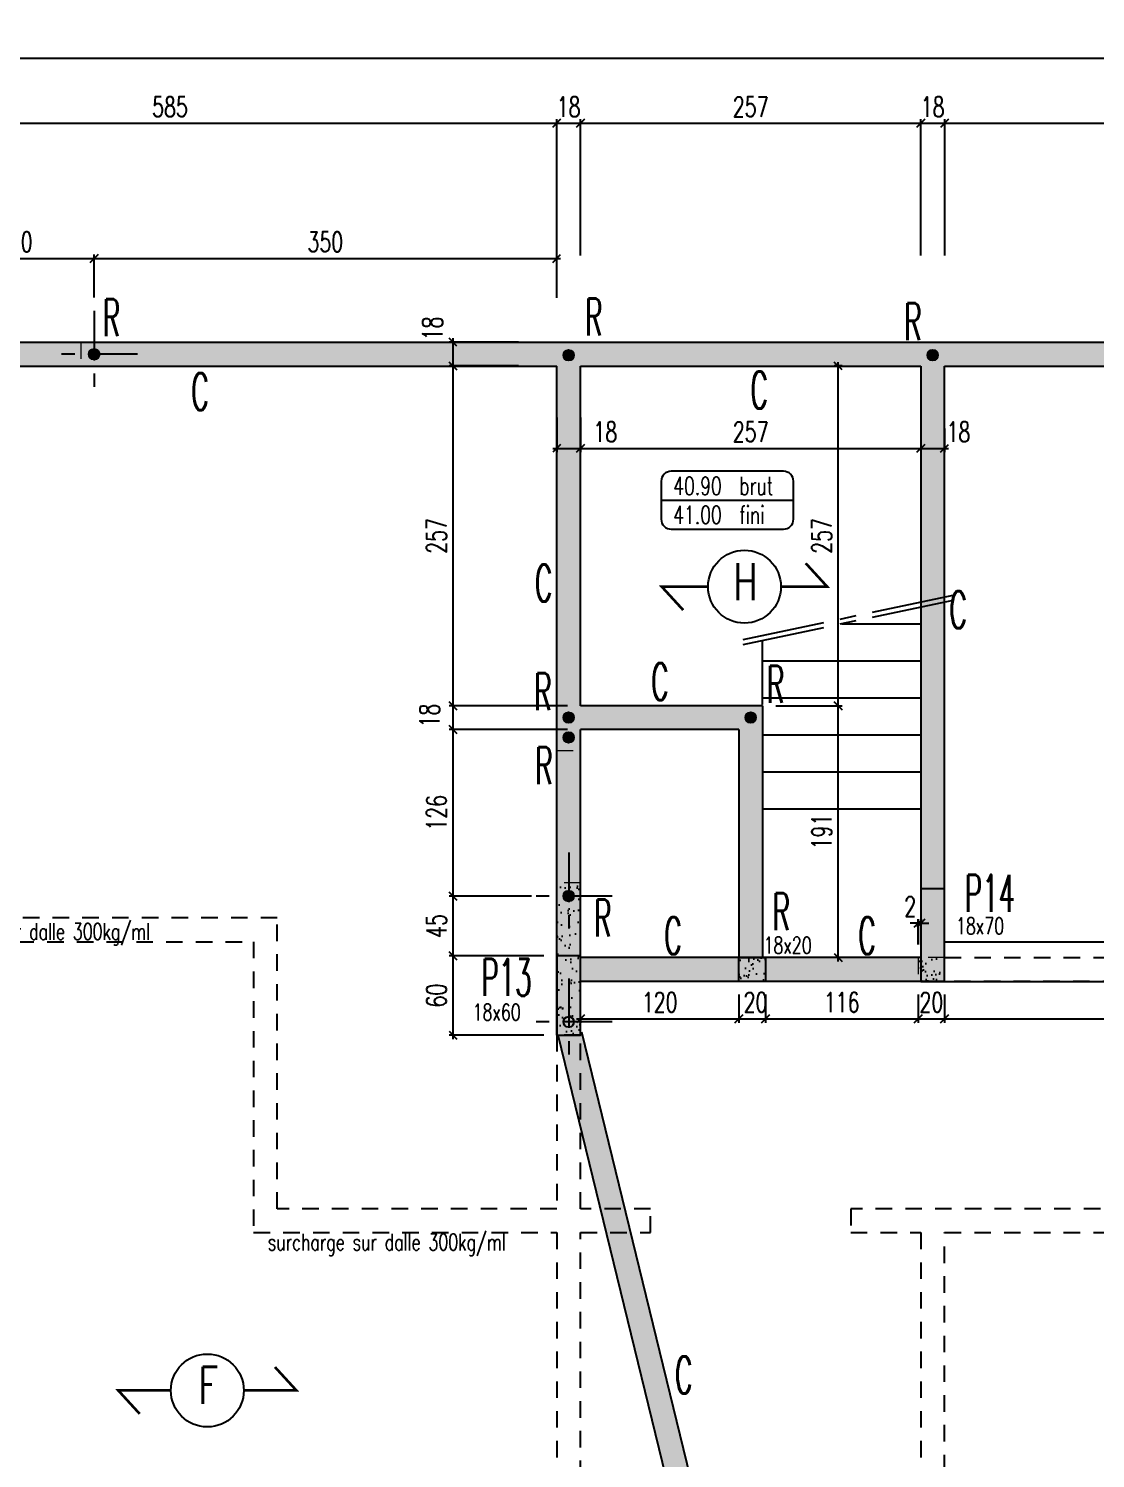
# Model space of a CAD drawing. Extents: x 308 to 437, y -199 to -146.
# Drawn here: x 412.99 to 421.06, y -175.51 to -164.7 of the extents above; entities that cross this region are included whole.
import ezdxf
from ezdxf.enums import TextEntityAlignment as Align

# ---------------------------------------------------------------- set-up
doc = ezdxf.new("R2010")
doc.units = 0
doc.header["$LTSCALE"] = 0.5
doc.header["$MEASUREMENT"] = 0
for name, pattern in [('AXES', [2, 1.25, -0.25, 0.25, -0.25]), ('AXES2', [1.125, 0.75, -0.125, 0.125, -0.125]), ('CACHE', [0.375, 0.25, -0.125]), ('DISCONTINU2', [0.375, 0.25, -0.125])]:
    doc.linetypes.add(name, pattern=pattern)
doc.layers.get('DEFPOINTS').update_dxf_attribs({"linetype": 'CONTINUOUS'})
for name, color, linetype in [('1_AJSA_circulv', 142, 'CONTINUOUS'), ('AXES', 6, 'AXES2'), ('COTATION', 7, 'CONTINUOUS'), ('HABILLAGE', 7, 'CONTINUOUS'), ('MURS', 3, 'CONTINUOUS'), ('PLANCHER', 7, 'CONTINUOUS'), ('POCHAGE', 254, 'CONTINUOUS'), ('POTEAUX', 1, 'CONTINUOUS'), ('POUTRES', 2, 'CONTINUOUS'), ('RAID', 1, 'CONTINUOUS'), ('RDC', 7, 'DISCONTINU2'), ('REPERAGE', 4, 'CONTINUOUS'), ('REPERE-CHAI', 4, 'CONTINUOUS'), ('REPERE-POT', 4, 'CONTINUOUS'), ('REPERE-RAID', 4, 'CONTINUOUS'), ('TPFI cloisonsSAAD', 4, 'CONTINUOUS')]:
    doc.layers.add(name, color=color, linetype=linetype)
doc.styles.add('ROMANS8', font='romans.shx', dxfattribs={"width": 0.7})
doc.styles.get("Standard").update_dxf_attribs({"font": 'txt.shx'})
doc.dimstyles.new('COT50 cm', dxfattribs={"dimtxt": 0.15, "dimasz": 0.06, "dimexe": 0.03, "dimexo": 0.1, "dimgap": 0.05, "dimtad": 1, "dimdec": 0, "dimlfac": 100, "dimzin": 0, "dimdsep": 46, "dimtxsty": 'ROMANS8', "dimblk1": 'OBLIQUE', "dimblk2": 'OBLIQUE', "dimsah": 1, "dimcen": 0.03, "dimdle": 0.03, "dimclrt": 1, "dimadec": 0, "dimazin": 0, "dimtfac": 1, "dimtdec": 0, "dimtmove": 0, "dimatfit": 3, "dimfxl": 0, "dimtolj": 1, "dimtzin": 0, "dimlwd": -1, "dimlwe": -1, "dimarcsym": 0})
pattern_1 = [(37.5, (-513.79323, 160.44126), (-0.004409535, 0.134877664), [0, -0.1064, 0, -0.119, 0, -0.11375]), (7.5, (-513.79323, 160.44126), (0.12388437, 0.197550225), [0, -0.0574, 0, -0.0959, 0, -0.03675]), (327.5, (-513.87933, 160.44126), (0.21798993, 0.000396134), [0, -0.035, 0, -0.126, 0, -0.1645]), (317.5, (-513.87933, 160.44126), (0.21042886, 0.06143729), [0, -0.0175, 0, -0.0826, 0, -0.0945])]
pattern_2 = [(37.5, (-426.98236, 153.81126), (-0.004409535, 0.134877664), [0, -0.1064, 0, -0.119, 0, -0.11375]), (7.5, (-426.98236, 153.81126), (0.12388437, 0.197550225), [0, -0.0574, 0, -0.0959, 0, -0.03675]), (327.5, (-427.06846, 153.81126), (0.21798993, 0.000396134), [0, -0.035, 0, -0.126, 0, -0.1645]), (317.5, (-427.06846, 153.81126), (0.21042886, 0.06143729), [0, -0.0175, 0, -0.0826, 0, -0.0945])]

# ---------------------------------------------------------------- blocks, each defined once
blk = doc.blocks.new('139')
at = {"layer": 'HABILLAGE', "color": 7}
blk.add_line((-0.665, 0), (0.665, 0), dxfattribs=at)
at = {"layer": 'HABILLAGE'}
blk.add_lwpolyline([(-0.565, -0.291), (0.565, -0.291, 0.414214), (0.665, -0.191), (0.665, 0.191, 0.414214), (0.565, 0.291), (-0.565, 0.291, 0.414214), (-0.665, 0.191), (-0.665, -0.191, 0.414214)], format="xyb", close=True, dxfattribs=at)
at = {"layer": 'HABILLAGE', "color": 1, "width": 0.7}
for s, p in [('brut', (0.121, 0.054)), ('fini', (0.121, -0.237))]:
    blk.add_text(s, height=0.18, dxfattribs=at).set_placement(p)
for tag, p in [('NIVBRUT', (-0.543, 0.054)), ('NIVFINI', (-0.543, -0.237))]:
    blk.add_attdef(tag, p, '', height=0.18, dxfattribs=at)
blk = doc.blocks.new('_Oblique')
at = {"layer": 'COTATION', "color": 0, "lineweight": -2}
blk.add_line((-0.5, -0.5), (0.5, 0.5), dxfattribs=at)
blk = doc.blocks.new('*D857')
at = {"layer": 'COTATION', "color": 0, "transparency": 16777216}
for p, q in [((411.11, -165.415), (417.019, -165.415)), ((411.14, -166.415), (411.14, -165.385)), ((416.989, -166.415), (416.989, -165.385))]:
    blk.add_line(p, q, dxfattribs=at)
at = {"layer": 'DEFPOINTS', "color": 0, "transparency": 16777216}
for p in [(416.989, -165.415), (411.14, -166.56), (416.989, -167.071)]:
    blk.add_point(p, dxfattribs=at)
at = {"layer": 'COTATION', "color": 0, "transparency": 16777216, "xscale": 0.06, "yscale": 0.06, "zscale": 0.06, "rotation": 180}
blk.add_blockref('_Oblique', (411.14, -165.415), dxfattribs=at)
at = {"layer": 'COTATION', "color": 0, "transparency": 16777216, "xscale": 0.06, "yscale": 0.06, "zscale": 0.06}
blk.add_blockref('_Oblique', (416.989, -165.415), dxfattribs=at)
at = {"layer": 'COTATION', "color": 1, "transparency": 16777216, "insert": (414.064, -165.29), "char_height": 0.15, "attachment_point": 5, "style": 'ROMANS8'}
blk.add_mtext('\\A1;585', dxfattribs=at)
blk = doc.blocks.new('*D858')
at = {"layer": 'COTATION', "color": 0, "transparency": 16777216}
for p, q in [((416.959, -165.415), (417.2, -165.415)), ((416.989, -166.415), (416.989, -165.385)), ((417.17, -166.415), (417.17, -165.385))]:
    blk.add_line(p, q, dxfattribs=at)
at = {"layer": 'DEFPOINTS', "color": 0, "transparency": 16777216}
for p in [(417.17, -165.415), (416.989, -167.071), (417.17, -167.071)]:
    blk.add_point(p, dxfattribs=at)
at = {"layer": 'COTATION', "color": 0, "transparency": 16777216, "xscale": 0.06, "yscale": 0.06, "zscale": 0.06, "rotation": 180}
blk.add_blockref('_Oblique', (416.989, -165.415), dxfattribs=at)
at = {"layer": 'COTATION', "color": 0, "transparency": 16777216, "xscale": 0.06, "yscale": 0.06, "zscale": 0.06}
blk.add_blockref('_Oblique', (417.17, -165.415), dxfattribs=at)
at = {"layer": 'COTATION', "color": 1, "transparency": 16777216, "insert": (417.079, -165.29), "char_height": 0.15, "attachment_point": 5, "style": 'ROMANS8'}
blk.add_mtext('\\A1;18', dxfattribs=at)
blk = doc.blocks.new('*D859')
at = {"layer": 'COTATION', "color": 0, "transparency": 16777216}
for p, q in [((417.14, -165.415), (419.773, -165.415)), ((417.17, -166.415), (417.17, -165.385)), ((419.743, -166.415), (419.743, -165.385))]:
    blk.add_line(p, q, dxfattribs=at)
at = {"layer": 'DEFPOINTS', "color": 0, "transparency": 16777216}
for p in [(419.743, -165.415), (417.17, -167.071), (419.743, -167.071)]:
    blk.add_point(p, dxfattribs=at)
at = {"layer": 'COTATION', "color": 0, "transparency": 16777216, "xscale": 0.06, "yscale": 0.06, "zscale": 0.06, "rotation": 180}
blk.add_blockref('_Oblique', (417.17, -165.415), dxfattribs=at)
at = {"layer": 'COTATION', "color": 0, "transparency": 16777216, "xscale": 0.06, "yscale": 0.06, "zscale": 0.06}
blk.add_blockref('_Oblique', (419.743, -165.415), dxfattribs=at)
at = {"layer": 'COTATION', "color": 1, "transparency": 16777216, "insert": (418.456, -165.29), "char_height": 0.15, "attachment_point": 5, "style": 'ROMANS8'}
blk.add_mtext('\\A1;257', dxfattribs=at)
blk = doc.blocks.new('*D860')
at = {"layer": 'COTATION', "color": 0, "transparency": 16777216}
for p, q in [((419.713, -165.415), (419.954, -165.415)), ((419.743, -166.415), (419.743, -165.385)), ((419.924, -166.415), (419.924, -165.385))]:
    blk.add_line(p, q, dxfattribs=at)
at = {"layer": 'DEFPOINTS', "color": 0, "transparency": 16777216}
for p in [(419.924, -165.415), (419.743, -167.071), (419.924, -167.071)]:
    blk.add_point(p, dxfattribs=at)
at = {"layer": 'COTATION', "color": 0, "transparency": 16777216, "xscale": 0.06, "yscale": 0.06, "zscale": 0.06, "rotation": 180}
blk.add_blockref('_Oblique', (419.743, -165.415), dxfattribs=at)
at = {"layer": 'COTATION', "color": 0, "transparency": 16777216, "xscale": 0.06, "yscale": 0.06, "zscale": 0.06}
blk.add_blockref('_Oblique', (419.924, -165.415), dxfattribs=at)
at = {"layer": 'COTATION', "color": 1, "transparency": 16777216, "insert": (419.833, -165.29), "char_height": 0.15, "attachment_point": 5, "style": 'ROMANS8'}
blk.add_mtext('\\A1;18', dxfattribs=at)
blk = doc.blocks.new('*D861')
at = {"layer": 'COTATION', "color": 0, "transparency": 16777216}
for p, q in [((419.894, -165.415), (425.857, -165.415)), ((419.924, -166.415), (419.924, -165.385)), ((425.827, -166.415), (425.827, -165.385))]:
    blk.add_line(p, q, dxfattribs=at)
at = {"layer": 'DEFPOINTS', "color": 0, "transparency": 16777216}
for p in [(425.827, -165.415), (419.924, -167.071), (425.827, -167.071)]:
    blk.add_point(p, dxfattribs=at)
at = {"layer": 'COTATION', "color": 0, "transparency": 16777216, "xscale": 0.06, "yscale": 0.06, "zscale": 0.06, "rotation": 180}
blk.add_blockref('_Oblique', (419.924, -165.415), dxfattribs=at)
at = {"layer": 'COTATION', "color": 0, "transparency": 16777216, "xscale": 0.06, "yscale": 0.06, "zscale": 0.06}
blk.add_blockref('_Oblique', (425.827, -165.415), dxfattribs=at)
at = {"layer": 'COTATION', "color": 1, "transparency": 16777216, "insert": (422.875, -165.29), "char_height": 0.15, "attachment_point": 5, "style": 'ROMANS8'}
blk.add_mtext('\\A1;590', dxfattribs=at)
blk = doc.blocks.new('*D884')
at = {"layer": 'COTATION', "color": 0, "transparency": 16777216}
for p, q in [((410.69, -164.922), (432.937, -164.922)), ((410.72, -164.922), (410.72, -164.952)), ((432.907, -165.922), (432.907, -164.892))]:
    blk.add_line(p, q, dxfattribs=at)
at = {"layer": 'DEFPOINTS', "color": 0, "transparency": 16777216}
for p in [(410.72, -164.861), (432.907, -164.922), (432.907, -167.071)]:
    blk.add_point(p, dxfattribs=at)
at = {"layer": 'COTATION', "color": 0, "transparency": 16777216, "xscale": 0.06, "yscale": 0.06, "zscale": 0.06, "rotation": 180}
blk.add_blockref('_Oblique', (410.72, -164.922), dxfattribs=at)
at = {"layer": 'COTATION', "color": 0, "transparency": 16777216, "xscale": 0.06, "yscale": 0.06, "zscale": 0.06}
blk.add_blockref('_Oblique', (432.907, -164.922), dxfattribs=at)
at = {"layer": 'COTATION', "color": 1, "transparency": 16777216, "insert": (421.813, -164.797), "char_height": 0.15, "attachment_point": 5, "style": 'ROMANS8'}
blk.add_mtext('\\A1;2219', dxfattribs=at)
blk = doc.blocks.new('*D906')
at = {"layer": 'COTATION', "color": 0, "transparency": 16777216}
for p, q in [((412.26, -166.437), (413.52, -166.437)), ((412.29, -166.732), (412.29, -166.407)), ((413.49, -166.733), (413.49, -166.407))]:
    blk.add_line(p, q, dxfattribs=at)
at = {"layer": 'DEFPOINTS', "color": 0, "transparency": 16777216}
for p in [(413.49, -166.437), (412.29, -166.832), (413.49, -166.833)]:
    blk.add_point(p, dxfattribs=at)
at = {"layer": 'COTATION', "color": 0, "transparency": 16777216, "xscale": 0.06, "yscale": 0.06, "zscale": 0.06, "rotation": 180}
blk.add_blockref('_Oblique', (412.29, -166.437), dxfattribs=at)
at = {"layer": 'COTATION', "color": 0, "transparency": 16777216, "xscale": 0.06, "yscale": 0.06, "zscale": 0.06}
blk.add_blockref('_Oblique', (413.49, -166.437), dxfattribs=at)
at = {"layer": 'COTATION', "color": 1, "transparency": 16777216, "insert": (412.89, -166.312), "char_height": 0.15, "attachment_point": 5, "style": 'ROMANS8'}
blk.add_mtext('\\A1;120', dxfattribs=at)
blk = doc.blocks.new('*D907')
at = {"layer": 'COTATION', "color": 0, "transparency": 16777216}
for p, q in [((413.46, -166.437), (417.019, -166.437)), ((413.49, -166.733), (413.49, -166.407)), ((416.989, -166.736), (416.989, -166.407))]:
    blk.add_line(p, q, dxfattribs=at)
at = {"layer": 'DEFPOINTS', "color": 0, "transparency": 16777216}
for p in [(416.989, -166.437), (413.49, -166.833), (416.989, -166.836)]:
    blk.add_point(p, dxfattribs=at)
at = {"layer": 'COTATION', "color": 0, "transparency": 16777216, "xscale": 0.06, "yscale": 0.06, "zscale": 0.06, "rotation": 180}
blk.add_blockref('_Oblique', (413.49, -166.437), dxfattribs=at)
at = {"layer": 'COTATION', "color": 0, "transparency": 16777216, "xscale": 0.06, "yscale": 0.06, "zscale": 0.06}
blk.add_blockref('_Oblique', (416.989, -166.437), dxfattribs=at)
at = {"layer": 'COTATION', "color": 1, "transparency": 16777216, "insert": (415.239, -166.312), "char_height": 0.15, "attachment_point": 5, "style": 'ROMANS8'}
blk.add_mtext('\\A1;350', dxfattribs=at)
blk = doc.blocks.new('*D1229')
at = {"layer": 'COTATION', "color": 0, "transparency": 16777216}
for p, q in [((416.893, -171.713), (416.175, -171.713)), ((416.205, -172.343), (416.205, -171.683)), ((416.893, -172.313), (416.175, -172.313))]:
    blk.add_line(p, q, dxfattribs=at)
at = {"layer": 'DEFPOINTS', "color": 0, "transparency": 16777216}
for p in [(416.205, -171.713), (416.993, -171.713), (416.993, -172.313)]:
    blk.add_point(p, dxfattribs=at)
at = {"layer": 'COTATION', "color": 0, "transparency": 16777216, "xscale": 0.06, "yscale": 0.06, "zscale": 0.06}
for p, rotation in [((416.205, -171.713), 90), ((416.205, -172.313), 270)]:
    blk.add_blockref('_Oblique', p, dxfattribs=dict(at, rotation=rotation))
at = {"layer": 'COTATION', "color": 1, "transparency": 16777216, "insert": (416.08, -172.013), "char_height": 0.15, "attachment_point": 5, "rotation": 90, "style": 'ROMANS8'}
blk.add_mtext('\\A1;60', dxfattribs=at)
blk = doc.blocks.new('*D1230')
at = {"layer": 'COTATION', "color": 0, "transparency": 16777216}
for p, q in [((416.651, -171.261), (416.175, -171.261)), ((416.205, -171.743), (416.205, -171.231)), ((416.893, -171.713), (416.175, -171.713))]:
    blk.add_line(p, q, dxfattribs=at)
at = {"layer": 'DEFPOINTS', "color": 0, "transparency": 16777216}
for p in [(416.205, -171.261), (416.751, -171.261), (416.993, -171.713)]:
    blk.add_point(p, dxfattribs=at)
at = {"layer": 'COTATION', "color": 0, "transparency": 16777216, "xscale": 0.06, "yscale": 0.06, "zscale": 0.06}
for p, rotation in [((416.205, -171.261), 90), ((416.205, -171.713), 270)]:
    blk.add_blockref('_Oblique', p, dxfattribs=dict(at, rotation=rotation))
at = {"layer": 'COTATION', "color": 1, "transparency": 16777216, "insert": (416.08, -171.487), "char_height": 0.15, "attachment_point": 5, "rotation": 90, "style": 'ROMANS8'}
blk.add_mtext('\\A1;45', dxfattribs=at)
blk = doc.blocks.new('*D1231')
at = {"layer": 'COTATION', "color": 0, "transparency": 16777216}
for p, q in [((416.852, -170.001), (416.175, -170.001)), ((416.205, -171.291), (416.205, -169.971)), ((416.799, -171.261), (416.175, -171.261))]:
    blk.add_line(p, q, dxfattribs=at)
at = {"layer": 'DEFPOINTS', "color": 0, "transparency": 16777216}
for p in [(416.205, -170.001), (416.952, -170.001), (416.899, -171.261)]:
    blk.add_point(p, dxfattribs=at)
at = {"layer": 'COTATION', "color": 0, "transparency": 16777216, "xscale": 0.06, "yscale": 0.06, "zscale": 0.06}
for p, rotation in [((416.205, -170.001), 90), ((416.205, -171.261), 270)]:
    blk.add_blockref('_Oblique', p, dxfattribs=dict(at, rotation=rotation))
at = {"layer": 'COTATION', "color": 1, "transparency": 16777216, "insert": (416.08, -170.631), "char_height": 0.15, "attachment_point": 5, "rotation": 90, "style": 'ROMANS8'}
blk.add_mtext('\\A1;126', dxfattribs=at)
blk = doc.blocks.new('*D1232')
at = {"layer": 'COTATION', "color": 0, "transparency": 16777216}
for p, q in [((416.205, -170.031), (416.205, -169.791)), ((417.07, -169.821), (416.175, -169.821)), ((417.07, -170.001), (416.175, -170.001))]:
    blk.add_line(p, q, dxfattribs=at)
at = {"layer": 'DEFPOINTS', "color": 0, "transparency": 16777216}
for p in [(416.205, -169.821), (417.17, -169.821), (417.17, -170.001)]:
    blk.add_point(p, dxfattribs=at)
at = {"layer": 'COTATION', "color": 0, "transparency": 16777216, "xscale": 0.06, "yscale": 0.06, "zscale": 0.06}
for p, rotation in [((416.205, -169.821), 90), ((416.205, -170.001), 270)]:
    blk.add_blockref('_Oblique', p, dxfattribs=dict(at, rotation=rotation))
at = {"layer": 'COTATION', "color": 1, "transparency": 16777216, "insert": (416.028, -169.895), "char_height": 0.15, "attachment_point": 5, "rotation": 90, "style": 'ROMANS8'}
blk.add_mtext('\\A1;18', dxfattribs=at)
blk = doc.blocks.new('*D1233')
at = {"layer": 'COTATION', "color": 0, "transparency": 16777216}
for p, q in [((416.7, -167.251), (416.175, -167.251)), ((416.205, -169.851), (416.205, -167.221)), ((417.07, -169.821), (416.175, -169.821))]:
    blk.add_line(p, q, dxfattribs=at)
at = {"layer": 'DEFPOINTS', "color": 0, "transparency": 16777216}
for p in [(416.205, -167.251), (416.8, -167.251), (417.17, -169.821)]:
    blk.add_point(p, dxfattribs=at)
at = {"layer": 'COTATION', "color": 0, "transparency": 16777216, "xscale": 0.06, "yscale": 0.06, "zscale": 0.06}
for p, rotation in [((416.205, -167.251), 90), ((416.205, -169.821), 270)]:
    blk.add_blockref('_Oblique', p, dxfattribs=dict(at, rotation=rotation))
at = {"layer": 'COTATION', "color": 1, "transparency": 16777216, "insert": (416.08, -168.536), "char_height": 0.15, "attachment_point": 5, "rotation": 90, "style": 'ROMANS8'}
blk.add_mtext('\\A1;257', dxfattribs=at)
blk = doc.blocks.new('*D1234')
at = {"layer": 'COTATION', "color": 0, "transparency": 16777216}
for p, q in [((416.7, -167.071), (416.175, -167.071)), ((416.205, -167.281), (416.205, -167.041)), ((416.7, -167.251), (416.175, -167.251))]:
    blk.add_line(p, q, dxfattribs=at)
at = {"layer": 'DEFPOINTS', "color": 0, "transparency": 16777216}
for p in [(416.205, -167.071), (416.8, -167.071), (416.8, -167.251)]:
    blk.add_point(p, dxfattribs=at)
at = {"layer": 'COTATION', "color": 0, "transparency": 16777216, "xscale": 0.06, "yscale": 0.06, "zscale": 0.06}
for p, rotation in [((416.205, -167.071), 90), ((416.205, -167.251), 270)]:
    blk.add_blockref('_Oblique', p, dxfattribs=dict(at, rotation=rotation))
at = {"layer": 'COTATION', "color": 1, "transparency": 16777216, "insert": (416.05, -166.967), "char_height": 0.15, "attachment_point": 5, "rotation": 90, "style": 'ROMANS8'}
blk.add_mtext('\\A1;18', dxfattribs=at)
blk = doc.blocks.new('*D1235')
at = {"layer": 'COTATION', "color": 0, "transparency": 16777216}
for p, q in [((419.119, -171.756), (419.119, -169.791)), ((418.647, -169.821), (419.149, -169.821)), ((419.288, -171.726), (419.089, -171.726))]:
    blk.add_line(p, q, dxfattribs=at)
at = {"layer": 'DEFPOINTS', "color": 0, "transparency": 16777216}
for p in [(418.547, -169.821), (419.119, -169.821), (419.388, -171.726)]:
    blk.add_point(p, dxfattribs=at)
at = {"layer": 'COTATION', "color": 0, "transparency": 16777216, "xscale": 0.06, "yscale": 0.06, "zscale": 0.06}
for p, rotation in [((419.119, -169.821), 90), ((419.119, -171.726), 270)]:
    blk.add_blockref('_Oblique', p, dxfattribs=dict(at, rotation=rotation))
at = {"layer": 'COTATION', "color": 1, "transparency": 16777216, "insert": (418.994, -170.773), "char_height": 0.15, "attachment_point": 5, "rotation": 90, "style": 'ROMANS8'}
blk.add_mtext('\\A1;191', dxfattribs=at)
blk = doc.blocks.new('*D1236')
at = {"layer": 'COTATION', "color": 0, "transparency": 16777216}
for p, q in [((419.149, -167.251), (419.089, -167.251)), ((419.119, -169.851), (419.119, -167.221)), ((418.647, -169.821), (419.149, -169.821))]:
    blk.add_line(p, q, dxfattribs=at)
at = {"layer": 'DEFPOINTS', "color": 0, "transparency": 16777216}
for p in [(419.119, -167.251), (419.249, -167.251), (418.547, -169.821)]:
    blk.add_point(p, dxfattribs=at)
at = {"layer": 'COTATION', "color": 0, "transparency": 16777216, "xscale": 0.06, "yscale": 0.06, "zscale": 0.06}
for p, rotation in [((419.119, -167.251), 90), ((419.119, -169.821), 270)]:
    blk.add_blockref('_Oblique', p, dxfattribs=dict(at, rotation=rotation))
at = {"layer": 'COTATION', "color": 1, "transparency": 16777216, "insert": (418.994, -168.536), "char_height": 0.15, "attachment_point": 5, "rotation": 90, "style": 'ROMANS8'}
blk.add_mtext('\\A1;257', dxfattribs=at)
blk = doc.blocks.new('*D1280')
at = {"layer": 'COTATION', "color": 0, "transparency": 16777216}
for p, q in [((418.367, -172.006), (418.367, -172.219)), ((417.17, -172.174), (417.17, -172.219)), ((417.14, -172.189), (418.397, -172.189))]:
    blk.add_line(p, q, dxfattribs=at)
at = {"layer": 'DEFPOINTS', "color": 0, "transparency": 16777216}
for p in [(418.367, -171.906), (417.17, -172.074), (418.367, -172.189)]:
    blk.add_point(p, dxfattribs=at)
at = {"layer": 'COTATION', "color": 0, "transparency": 16777216, "xscale": 0.06, "yscale": 0.06, "zscale": 0.06, "rotation": 180}
blk.add_blockref('_Oblique', (417.17, -172.189), dxfattribs=at)
at = {"layer": 'COTATION', "color": 0, "transparency": 16777216, "xscale": 0.06, "yscale": 0.06, "zscale": 0.06}
blk.add_blockref('_Oblique', (418.367, -172.189), dxfattribs=at)
at = {"layer": 'COTATION', "color": 1, "transparency": 16777216, "insert": (417.768, -172.064), "char_height": 0.15, "attachment_point": 5, "style": 'ROMANS8'}
blk.add_mtext('\\A1;120', dxfattribs=at)
blk = doc.blocks.new('*D1281')
at = {"layer": 'COTATION', "color": 0, "transparency": 16777216}
for p, q in [((418.367, -172.006), (418.367, -172.219)), ((418.568, -172.006), (418.568, -172.219)), ((418.337, -172.189), (418.598, -172.189))]:
    blk.add_line(p, q, dxfattribs=at)
at = {"layer": 'DEFPOINTS', "color": 0, "transparency": 16777216}
for p in [(418.367, -171.906), (418.568, -171.906), (418.568, -172.189)]:
    blk.add_point(p, dxfattribs=at)
at = {"layer": 'COTATION', "color": 0, "transparency": 16777216, "xscale": 0.06, "yscale": 0.06, "zscale": 0.06, "rotation": 180}
blk.add_blockref('_Oblique', (418.367, -172.189), dxfattribs=at)
at = {"layer": 'COTATION', "color": 0, "transparency": 16777216, "xscale": 0.06, "yscale": 0.06, "zscale": 0.06}
blk.add_blockref('_Oblique', (418.568, -172.189), dxfattribs=at)
at = {"layer": 'COTATION', "color": 1, "transparency": 16777216, "insert": (418.493, -172.064), "char_height": 0.15, "attachment_point": 5, "style": 'ROMANS8'}
blk.add_mtext('\\A1;20', dxfattribs=at)
blk = doc.blocks.new('*D1282')
at = {"layer": 'COTATION', "color": 0, "transparency": 16777216}
for p, q in [((418.568, -172.006), (418.568, -172.219)), ((419.723, -172.006), (419.723, -172.219)), ((418.538, -172.189), (419.753, -172.189))]:
    blk.add_line(p, q, dxfattribs=at)
at = {"layer": 'DEFPOINTS', "color": 0, "transparency": 16777216}
for p in [(418.568, -171.906), (419.723, -171.906), (419.723, -172.189)]:
    blk.add_point(p, dxfattribs=at)
at = {"layer": 'COTATION', "color": 0, "transparency": 16777216, "xscale": 0.06, "yscale": 0.06, "zscale": 0.06, "rotation": 180}
blk.add_blockref('_Oblique', (418.568, -172.189), dxfattribs=at)
at = {"layer": 'COTATION', "color": 0, "transparency": 16777216, "xscale": 0.06, "yscale": 0.06, "zscale": 0.06}
blk.add_blockref('_Oblique', (419.723, -172.189), dxfattribs=at)
at = {"layer": 'COTATION', "color": 1, "transparency": 16777216, "insert": (419.145, -172.064), "char_height": 0.15, "attachment_point": 5, "style": 'ROMANS8'}
blk.add_mtext('\\A1;116', dxfattribs=at)
blk = doc.blocks.new('*D1283')
at = {"layer": 'COTATION', "color": 0, "transparency": 16777216}
for p, q in [((419.723, -172.006), (419.723, -172.219)), ((419.923, -172.006), (419.923, -172.219)), ((419.693, -172.189), (419.953, -172.189))]:
    blk.add_line(p, q, dxfattribs=at)
at = {"layer": 'DEFPOINTS', "color": 0, "transparency": 16777216}
for p in [(419.723, -171.906), (419.923, -171.906), (419.923, -172.189)]:
    blk.add_point(p, dxfattribs=at)
at = {"layer": 'COTATION', "color": 0, "transparency": 16777216, "xscale": 0.06, "yscale": 0.06, "zscale": 0.06, "rotation": 180}
blk.add_blockref('_Oblique', (419.723, -172.189), dxfattribs=at)
at = {"layer": 'COTATION', "color": 0, "transparency": 16777216, "xscale": 0.06, "yscale": 0.06, "zscale": 0.06}
blk.add_blockref('_Oblique', (419.923, -172.189), dxfattribs=at)
at = {"layer": 'COTATION', "color": 1, "transparency": 16777216, "insert": (419.823, -172.064), "char_height": 0.15, "attachment_point": 5, "style": 'ROMANS8'}
blk.add_mtext('\\A1;20', dxfattribs=at)
blk = doc.blocks.new('*D1284')
at = {"layer": 'COTATION', "color": 0, "transparency": 16777216}
for p, q in [((419.923, -172.006), (419.923, -172.219)), ((419.893, -172.189), (425.857, -172.189)), ((425.827, -172.189), (425.827, -172.219))]:
    blk.add_line(p, q, dxfattribs=at)
at = {"layer": 'DEFPOINTS', "color": 0, "transparency": 16777216}
for p in [(419.923, -171.906), (425.827, -172.106), (425.827, -172.189)]:
    blk.add_point(p, dxfattribs=at)
at = {"layer": 'COTATION', "color": 0, "transparency": 16777216, "xscale": 0.06, "yscale": 0.06, "zscale": 0.06, "rotation": 180}
blk.add_blockref('_Oblique', (419.923, -172.189), dxfattribs=at)
at = {"layer": 'COTATION', "color": 0, "transparency": 16777216, "xscale": 0.06, "yscale": 0.06, "zscale": 0.06}
blk.add_blockref('_Oblique', (425.827, -172.189), dxfattribs=at)
at = {"layer": 'COTATION', "color": 1, "transparency": 16777216, "insert": (422.875, -172.064), "char_height": 0.15, "attachment_point": 5, "style": 'ROMANS8'}
blk.add_mtext('\\A1;590', dxfattribs=at)
blk = doc.blocks.new('*D1411')
at = {"layer": 'COTATION', "color": 0, "transparency": 16777216}
for p, q in [((416.989, -167.641), (416.989, -167.904)), ((417.17, -167.641), (417.17, -167.904)), ((416.959, -167.874), (417.17, -167.874)), ((417.17, -167.874), (417.485, -167.874))]:
    blk.add_line(p, q, dxfattribs=at)
at = {"layer": 'DEFPOINTS', "color": 0, "transparency": 16777216}
for p in [(416.989, -167.541), (417.17, -167.541), (417.17, -167.874)]:
    blk.add_point(p, dxfattribs=at)
at = {"layer": 'COTATION', "color": 0, "transparency": 16777216, "xscale": 0.06, "yscale": 0.06, "zscale": 0.06, "rotation": 180}
blk.add_blockref('_Oblique', (416.989, -167.874), dxfattribs=at)
at = {"layer": 'COTATION', "color": 0, "transparency": 16777216, "xscale": 0.06, "yscale": 0.06, "zscale": 0.06}
blk.add_blockref('_Oblique', (417.17, -167.874), dxfattribs=at)
at = {"layer": 'COTATION', "color": 1, "transparency": 16777216, "insert": (417.357, -167.749), "char_height": 0.15, "attachment_point": 5, "style": 'ROMANS8'}
blk.add_mtext('\\A1;18', dxfattribs=at)
blk = doc.blocks.new('*D1412')
at = {"layer": 'COTATION', "color": 0, "transparency": 16777216}
for p, q in [((417.17, -167.641), (417.17, -167.904)), ((419.743, -167.754), (419.743, -167.904)), ((417.14, -167.874), (419.773, -167.874))]:
    blk.add_line(p, q, dxfattribs=at)
at = {"layer": 'DEFPOINTS', "color": 0, "transparency": 16777216}
for p in [(417.17, -167.541), (419.743, -167.654), (419.743, -167.874)]:
    blk.add_point(p, dxfattribs=at)
at = {"layer": 'COTATION', "color": 0, "transparency": 16777216, "xscale": 0.06, "yscale": 0.06, "zscale": 0.06, "rotation": 180}
blk.add_blockref('_Oblique', (417.17, -167.874), dxfattribs=at)
at = {"layer": 'COTATION', "color": 0, "transparency": 16777216, "xscale": 0.06, "yscale": 0.06, "zscale": 0.06}
blk.add_blockref('_Oblique', (419.743, -167.874), dxfattribs=at)
at = {"layer": 'COTATION', "color": 1, "transparency": 16777216, "insert": (418.456, -167.749), "char_height": 0.15, "attachment_point": 5, "style": 'ROMANS8'}
blk.add_mtext('\\A1;257', dxfattribs=at)
blk = doc.blocks.new('*D1413')
at = {"layer": 'COTATION', "color": 0, "transparency": 16777216}
for p, q in [((419.923, -167.723), (419.923, -167.904)), ((419.743, -167.754), (419.743, -167.904)), ((419.713, -167.874), (419.953, -167.874))]:
    blk.add_line(p, q, dxfattribs=at)
at = {"layer": 'DEFPOINTS', "color": 0, "transparency": 16777216}
for p in [(419.923, -167.623), (419.743, -167.654), (419.923, -167.874)]:
    blk.add_point(p, dxfattribs=at)
at = {"layer": 'COTATION', "color": 0, "transparency": 16777216, "xscale": 0.06, "yscale": 0.06, "zscale": 0.06, "rotation": 180}
blk.add_blockref('_Oblique', (419.743, -167.874), dxfattribs=at)
at = {"layer": 'COTATION', "color": 0, "transparency": 16777216, "xscale": 0.06, "yscale": 0.06, "zscale": 0.06}
blk.add_blockref('_Oblique', (419.923, -167.874), dxfattribs=at)
at = {"layer": 'COTATION', "color": 1, "transparency": 16777216, "insert": (420.028, -167.749), "char_height": 0.15, "attachment_point": 5, "style": 'ROMANS8'}
blk.add_mtext('\\A1;18', dxfattribs=at)
blk = doc.blocks.new('*D1476')
at = {"layer": 'COTATION', "color": 0, "transparency": 16777216}
for p, q in [((419.723, -171.465), (419.663, -171.465)), ((419.723, -171.626), (419.723, -171.435)), ((419.723, -171.465), (419.743, -171.465)), ((419.743, -171.626), (419.743, -171.435)), ((419.743, -171.465), (419.803, -171.465))]:
    blk.add_line(p, q, dxfattribs=at)
at = {"layer": 'DEFPOINTS', "color": 0, "transparency": 16777216}
for p in [(419.743, -171.465), (419.723, -171.726), (419.743, -171.726)]:
    blk.add_point(p, dxfattribs=at)
at = {"layer": 'COTATION', "color": 0, "transparency": 16777216, "xscale": 0.06, "yscale": 0.06, "zscale": 0.06}
blk.add_blockref('_Oblique', (419.723, -171.465), dxfattribs=at)
at = {"layer": 'COTATION', "color": 0, "transparency": 16777216, "xscale": 0.06, "yscale": 0.06, "zscale": 0.06, "rotation": 180}
blk.add_blockref('_Oblique', (419.743, -171.465), dxfattribs=at)
at = {"layer": 'COTATION', "color": 1, "transparency": 16777216, "insert": (419.663, -171.34), "char_height": 0.15, "attachment_point": 5, "style": 'ROMANS8'}
blk.add_mtext('\\A1;2', dxfattribs=at)
blk = doc.blocks.new('A$C6B096A38')
at = {"layer": 'POCHAGE'}
h = blk.add_hatch(dxfattribs=at)
h.set_pattern_fill('AR-SAND', color=0, scale=0.07)
h.set_pattern_definition(pattern_1)
h.paths.add_polyline_path([(79.911, -6.81), (86.631, -6.81), (86.631, -13.395), (86.811, -13.395), (86.811, -6.63), (73.638, -6.63), (67.294, -6.63), (67.294, -6.81), (70.893, -6.81), (70.893, -9.719), (71.074, -9.719), (71.074, -9.559), (72.271, -9.559), (72.271, -11.285), (72.451, -11.285), (72.451, -9.379), (71.074, -9.379), (71.073, -6.81), (73.647, -6.81), (73.647, -11.285), (73.827, -11.285), (73.827, -6.81), (79.731, -6.81), (79.731, -11.49), (79.911, -11.49)])
h = blk.add_hatch(dxfattribs=at)
h.set_pattern_fill('AR-SAND', color=0, scale=0.07)
h.set_pattern_definition(pattern_1)
h.paths.add_polyline_path([(71.074, -10.719), (70.894, -10.719), (70.894, -11.871), (71.074, -11.871)])
h = blk.add_hatch(dxfattribs=at)
h.set_pattern_fill('AR-SAND', color=0, scale=0.07)
h.set_pattern_definition(pattern_1)
h.paths.add_polyline_path([(72.271, -11.285), (72.271, -11.465), (72.472, -11.465), (72.472, -11.285), (72.451, -11.285)])
h = blk.add_hatch(dxfattribs=at)
h.set_pattern_fill('AR-SAND', color=0, scale=0.07)
h.set_pattern_definition(pattern_2)
h.paths.add_polyline_path([(72.472, -11.285), (72.271, -11.285), (72.271, -11.465), (72.472, -11.465)])
h = blk.add_hatch(dxfattribs=at)
h.set_pattern_fill('AR-SAND', color=0, scale=0.07)
h.set_pattern_definition(pattern_1)
h.paths.add_polyline_path([(73.827, -11.465), (73.827, -11.285), (73.647, -11.285), (73.647, -11.285), (73.627, -11.285), (73.627, -11.465)])
h = blk.add_hatch(dxfattribs=at)
h.set_pattern_fill('AR-SAND', color=0, scale=0.07)
h.set_pattern_definition(pattern_2)
h.paths.add_polyline_path([(73.627, -11.465), (73.827, -11.465), (73.827, -11.285), (73.627, -11.285)])
at = {"layer": 'AXES', "color": 1}
for p, q in [((67.394, -6.392), (67.394, -7.05)), ((67.723, -6.721), (67.065, -6.721)), ((70.984, -10.49), (70.984, -11.148)), ((71.312, -10.819), (70.655, -10.819)), ((70.984, -11.442), (70.984, -12.1)), ((71.312, -11.771), (70.655, -11.771))]:
    blk.add_line(p, q, dxfattribs=at)
at = {"layer": 'RAID'}
for centre in [(67.394, -6.721), (70.984, -10.819), (70.984, -11.771)]:
    blk.add_circle(centre, 0.04, dxfattribs=at)
at = {"layer": 'RDC', "linetype": 'CACHE', "lineweight": 15}
blk.add_lwpolyline([(86.811, -6.63), (73.638, -6.63), (67.294, -6.63), (67.294, -6.81), (70.893, -6.81), (70.893, -9.719), (71.074, -9.719), (71.074, -9.559), (72.271, -9.559), (72.271, -11.465), (72.472, -11.465), (72.472, -11.285), (72.451, -11.285), (72.451, -9.379), (71.074, -9.379), (71.073, -6.81), (73.647, -6.81), (73.647, -11.285), (73.627, -11.285), (73.627, -11.465), (73.827, -11.465), (73.827, -6.81), (79.731, -6.81)], dxfattribs=at)
blk.add_lwpolyline([(71.074, -10.719), (70.894, -10.719), (70.894, -11.871), (71.074, -11.871)], close=True, dxfattribs=at)
at = {"layer": 'RDC', "color": 1, "linetype": 'CACHE', "lineweight": 15}
for points in [[(72.271, -11.285), (72.271, -11.465), (72.472, -11.465), (72.472, -11.285)], [(73.627, -11.285), (73.627, -11.465), (73.827, -11.465), (73.827, -11.285)]]:
    blk.add_lwpolyline(points, close=True, dxfattribs=at)

msp = doc.modelspace()

# ---------------------------------------------------------------- hatches: boundary and pattern name
at = {"layer": 'POCHAGE'}
h = msp.add_hatch(color=256, dxfattribs=at)
h.dxf.hatch_style = 1
h.paths.add_polyline_path([(417.1697, -167.2513), (419.7435, -167.2513), (419.7435, -171.2063), (419.9235, -171.2063), (419.9235, -167.2513), (425.8271, -167.2513), (425.8269, -171.5463), (426.0066, -171.5463), (426.0068, -167.2513), (432.7268, -167.2513), (432.7265, -173.6563), (429.5974, -173.6563), (429.5974, -173.8363), (432.9065, -173.8363), (432.9068, -167.0713), (411.1397, -167.0713), (411.1397, -167.2513), (416.9894, -167.2513), (416.9897, -171.7127), (417.1697, -171.7126), (417.1697, -170.0005), (418.3669, -170.0005), (418.3669, -171.7263), (418.5469, -171.7263), (418.5469, -169.8205), (417.1697, -169.8205)])
edge = h.paths.add_edge_path(flags=16)
edge.add_arc((417.0797, -167.1698), 0.04, 0, 360)
edge = h.paths.add_edge_path(flags=16)
edge.add_arc((417.0797, -169.9105), 0.04, 0, 360)
edge = h.paths.add_edge_path(flags=16)
edge.add_arc((417.0797, -170.0605), 0.04, 0, 360)
edge = h.paths.add_edge_path(flags=16)
edge.add_arc((418.4565, -169.9105), 0.04, 0, 360)
edge = h.paths.add_edge_path(flags=16)
edge.add_arc((417.0797, -171.2605), 0.04, 0, 360)
edge = h.paths.add_edge_path(flags=16)
edge.add_arc((419.8334, -167.1693), 0.04, 0, 360)
edge = h.paths.add_edge_path(flags=16)
edge.add_arc((413.4896, -167.1621), 0.04, 0, 360)
edge = h.paths.add_edge_path(flags=16)
edge.add_arc((412.2896, -167.1613), 0.04, 0, 360)
edge = h.paths.add_edge_path(flags=16)
edge.add_arc((425.9068, -167.1706), 0.04, 0, 360)
edge = h.paths.add_edge_path(flags=16)
edge.add_arc((432.8115, -167.1712), 0.04, 0, 360)
edge = h.paths.add_edge_path(flags=16)
edge.add_arc((432.8069, -173.7363), 0.04, 0, 360)
h = msp.add_hatch(color=256, dxfattribs=at)
h.dxf.hatch_style = 1
h.paths.add_polyline_path([(418.5675, -171.7263), (418.5675, -171.9063), (419.7435, -171.9063), (419.7435, -171.7263)])
h.paths.add_polyline_path([(418.3669, -171.9063), (418.3669, -171.7263), (417.1697, -171.7263), (417.1697, -171.9063)])
h = msp.add_hatch(color=256, dxfattribs=at)
h.dxf.hatch_style = 1
h.paths.add_polyline_path([(417.1852, -172.3126), (417.1799, -172.3126), (417.1799, -173.0491), (417.3209, -173.6263), (417.5062, -173.6263)])
h.paths.add_polyline_path([(417.1799, -172.3126), (416.9999, -172.3126), (417.1799, -173.0491)])
h.paths.add_polyline_path([(417.5062, -173.6263), (417.3209, -173.6263), (417.3649, -173.8063), (417.5501, -173.8063)])
h.paths.add_polyline_path([(417.5501, -173.8063), (417.3649, -173.8063), (418.3665, -177.9063), (418.5518, -177.9062)])
at = {"layer": 'POTEAUX'}
h = msp.add_hatch(color=256, dxfattribs=at)
h.dxf.hatch_style = 1
h.paths.add_polyline_path([(419.9235, -171.2063), (419.7435, -171.2063), (419.7435, -171.9063), (419.9235, -171.9063)])
h = msp.add_hatch(color=256, dxfattribs=at)
h.dxf.hatch_style = 1
h.paths.add_polyline_path([(417.1697, -171.7126), (416.9896, -171.7127), (416.9897, -172.3126), (417.1697, -172.3126)])
h = msp.add_hatch(color=256, dxfattribs=at)
h.dxf.hatch_style = 1
h.paths.add_polyline_path([(418.3669, -171.7263), (418.5675, -171.7263), (418.5675, -171.9063), (418.3669, -171.9063)])
at = {"layer": 'RAID'}
for points in [[(413.5296, -167.1621, 1), (413.4496, -167.1621, 1)], [(417.0797, -167.1298, 1), (417.0797, -167.2098, 1)], [(419.8334, -167.1293, 1), (419.8334, -167.2093, 1)], [(417.0797, -169.8705, 1), (417.0797, -169.9505, 1)], [(418.4565, -169.8705, 1), (418.4565, -169.9505, 1)], [(417.0797, -170.0205, 1), (417.0797, -170.1005, 1)], [(417.0797, -171.2205, 1), (417.0797, -171.3005, 1)]]:
    msp.add_hatch(color=256, dxfattribs=at).paths.add_polyline_path(points)

# ---------------------------------------------------------------- linework, layer by layer
at = {"layer": '1_AJSA_circulv', "linetype": 'AXES'}
for p, q in [((419.9869, -168.9875), (418.3533, -169.3311)), ((419.9869, -169.0246), (418.3533, -169.3682))]:
    msp.add_line(p, q, dxfattribs=at)
at = {"layer": '1_AJSA_circulv', "ltscale": 10}
for p, q in [((419.1469, -169.2013), (419.7431, -169.2013)), ((418.5465, -169.8105), (418.5465, -169.3275)), ((418.5467, -169.4813), (419.7431, -169.4813)), ((418.5467, -169.7613), (419.7431, -169.7613)), ((418.5467, -170.0413), (419.7431, -170.0413)), ((418.5467, -170.3213), (419.7431, -170.3213)), ((418.5467, -170.6013), (419.7431, -170.6013))]:
    msp.add_line(p, q, dxfattribs=at)
at = {"layer": 'MURS'}
for p, q in [((410.7199, -167.0713), (432.9068, -167.0713)), ((410.5399, -167.2513), (416.9894, -167.2513)), ((416.9897, -172.3126), (416.9894, -167.2513)), ((417.1697, -169.8205), (417.1697, -167.2513)), ((417.1697, -167.2513), (419.7435, -167.2513)), ((419.7435, -167.2513), (419.7435, -171.7263)), ((419.9235, -171.9063), (419.9235, -167.2513)), ((419.9235, -167.2513), (425.8271, -167.2513)), ((418.5469, -169.8205), (417.1697, -169.8205)), ((418.5469, -169.8205), (418.5469, -171.7263)), ((417.1697, -172.3126), (417.1697, -170.0005)), ((418.3669, -170.0005), (417.1697, -170.0005)), ((418.3669, -170.0005), (418.3669, -171.7263)), ((419.7435, -171.7263), (417.1697, -171.7263)), ((419.9235, -171.9063), (417.1697, -171.9063)), ((418.3665, -177.9063), (416.9999, -172.3126)), ((418.5518, -177.9063), (417.1799, -172.291))]:
    msp.add_line(p, q, dxfattribs=at)
at = {"layer": 'PLANCHER', "color": 1, "const_width": 0.02}
for points in [[(418.6853, -168.9203), (419.0352, -168.9203), (418.8729, -168.7431)], [(418.1339, -168.9203), (417.7839, -168.9203), (417.9462, -169.0975)], [(414.6223, -175.0004), (415.0203, -175.0004), (414.858, -174.8232)], [(414.0709, -175.0004), (413.6728, -175.0004), (413.8351, -175.1776)]]:
    msp.add_lwpolyline(points, dxfattribs=at)
at = {"layer": 'PLANCHER', "color": 1}
for centre in [(418.4096, -168.9203), (414.3466, -175.0004)]:
    msp.add_circle(centre, 0.2757, dxfattribs=at)
at = {"layer": 'POTEAUX'}
for points in [[(419.9235, -171.2063), (419.7435, -171.2063), (419.7435, -171.9063), (419.9235, -171.9063)], [(417.1697, -171.7126), (416.9896, -171.7127), (416.9897, -172.3126), (417.1697, -172.3126)], [(418.3669, -171.7263), (418.5675, -171.7263), (418.5675, -171.9063), (418.3669, -171.9063)]]:
    msp.add_lwpolyline(points, close=True, dxfattribs=at)
at = {"layer": 'POUTRES'}
for p, q in [((419.9235, -171.6063), (425.8269, -171.6063)), ((419.9235, -171.9063), (425.8269, -171.9063))]:
    msp.add_line(p, q, dxfattribs=at)
at = {"layer": 'RAID'}
for centre in [(413.4896, -167.1621), (417.0797, -167.1698), (419.8334, -167.1693), (417.0797, -169.9105), (418.4565, -169.9105), (417.0797, -170.0605), (417.0797, -171.2605)]:
    msp.add_circle(centre, 0.04, dxfattribs=at)
at = {"layer": 'TPFI cloisonsSAAD', "linetype": 'CACHE'}
msp.add_lwpolyline([(411.1099, -171.6063), (414.6959, -171.6063), (414.6959, -173.8063), (416.9894, -173.8063), (416.9894, -178.0863), (419.9235, -178.0863), (419.9235, -173.8063), (425.8266, -173.8063), (425.8266, -173.6263), (419.2136, -173.6263), (419.2136, -173.8063), (419.7435, -173.8063), (419.7435, -177.9063), (417.1697, -177.9063), (417.1697, -173.8063), (417.6999, -173.8063), (417.6999, -173.6263), (417.1697, -173.6263), (417.1697, -172.3126), (416.9894, -172.3126), (416.9894, -173.6263), (414.8759, -173.6263), (414.8759, -171.4263), (411.1099, -171.4263)], dxfattribs=at)
msp.add_lwpolyline([(419.9235, -171.7263), (422.3702, -171.7263), (422.3702, -171.9063), (419.9235, -171.9063)], close=True, dxfattribs=at)

# ---------------------------------------------------------------- block references
at = {"layer": 'HABILLAGE', "color": 1, "xscale": 0.7521624, "yscale": 0.7521624, "zscale": 0.7521624}
msp.add_blockref('139', (418.28, -168.2665), dxfattribs=at).add_auto_attribs({'NIVBRUT': '40.90', 'NIVFINI': '41.00'})
at = {"layer": 'RDC'}
msp.add_blockref('A$C6B096A38', (346.0959, -160.4413), dxfattribs=at)

# ---------------------------------------------------------------- texts
at = {"layer": 'PLANCHER', "color": 1, "width": 0.7}
for s, p in [('H', (418.4174, -168.8816)), ('F', (414.3544, -174.9617))]:
    msp.add_text(s, height=0.28, dxfattribs=at).set_placement(p, align=Align.MIDDLE)
at = {"layer": 'REPERAGE', "color": 1, "style": 'ROMANS8', "width": 0.7}
for p in [(412.1141, -171.591), (414.8042, -173.9407)]:
    msp.add_text('surcharge sur dalle 300kg/ml', height=0.125, dxfattribs=at).set_placement(p)
at = {"layer": 'REPERE-CHAI', "color": 4, "width": 0.519}
for p in [(414.2256, -167.5841), (418.4554, -167.5727), (416.8246, -169.0332), (419.9606, -169.2353), (417.7049, -169.7786), (417.8034, -171.7007), (419.2713, -171.7007), (417.8852, -175.0231)]:
    msp.add_text('C', height=0.28, dxfattribs=at).set_placement(p)
at = {"layer": 'REPERE-POT', "color": 4, "width": 0.519}
for s, p in [('P14', (420.0762, -171.3796)), ('P13', (416.4198, -172.0161))]:
    msp.add_text(s, height=0.28, dxfattribs=at).set_placement(p)
at = {"layer": 'REPERE-POT', "color": 1, "style": 'ROMANS8', "width": 0.7}
for s, p in [('18x70', (420.0097, -171.5489)), ('18x60', (416.3533, -172.2013))]:
    msp.add_text(s, height=0.125, dxfattribs=at).set_placement(p)
at = {"layer": 'REPERE-RAID', "color": 4, "width": 0.519}
for p in [(413.5556, -167.0252), (417.2037, -167.0195), (419.618, -167.0554), (416.8189, -169.8545), (418.5796, -169.7993), (416.8273, -170.4135), (417.2721, -171.5665, -74.8404), (418.6228, -171.5188)]:
    msp.add_text('R', height=0.28, dxfattribs=at).set_placement(p)
at = {"layer": 'REPERE-RAID', "color": 1, "style": 'ROMANS8', "width": 0.7}
msp.add_text('18x20', height=0.125, dxfattribs=at).set_placement((418.5541, -171.6949))

# ---------------------------------------------------------------- dimensions: what is measured, and where the dimension line sits
at = {"layer": 'COTATION'}
for base, p1, p2, picture, middle in [((432.9068, -164.9222), (410.7199, -164.8613), (432.9068, -167.0713), '*D884', (421.8134, -164.7972)), ((417.1697, -167.8737), (416.9895, -167.5408), (417.1697, -167.5408), '*D1411', (417.3572, -167.7487)), ((418.3669, -172.1886), (417.1697, -172.0737), (418.3669, -171.9063), '*D1280', (417.7683, -172.0636))]:
    dim = msp.add_linear_dim(base=base, p1=p1, p2=p2, dimstyle='COT50 cm', dxfattribs=at)
    dim.commit()
    dim.dimension.update_dxf_attribs({"geometry": picture, "text_midpoint": middle})
for base, p1, p2, picture, middle in [((416.9892, -165.4155), (411.1397, -166.5596), (416.9892, -167.0713), '*D857', (414.0644, -165.2905)), ((419.7431, -165.4155), (417.1697, -167.0713), (419.7431, -167.0713), '*D859', (418.4564, -165.2905)), ((425.8271, -165.4155), (419.9235, -167.0713), (425.8271, -167.0713), '*D861', (422.8753, -165.2905)), ((413.4896, -166.4368), (412.2896, -166.8324), (413.4896, -166.8332), '*D906', (412.8896, -166.3118)), ((416.9892, -166.4368), (413.4896, -166.8332), (416.9892, -166.8361), '*D907', (415.2394, -166.3118)), ((419.7431, -167.8737), (417.1697, -167.5408), (419.7431, -167.654), '*D1412', (418.4564, -167.7487)), ((419.7225138727, -172.1885952284), (418.5675138727, -171.906264992), (419.7225138727, -171.9062649847), '*D1282', (419.1450138727, -172.0635952284)), ((425.8269, -172.1886), (419.9232, -171.9063), (425.8269, -172.1055), '*D1284', (422.8751, -172.0636))]:
    dim = msp.add_linear_dim(base=base, p1=p1, p2=p2, dimstyle='COT50 cm', override={"dimtmove": 1}, dxfattribs=at)
    dim.commit()
    dim.dimension.update_dxf_attribs({"geometry": picture, "text_midpoint": middle})
for base, p1, p2, picture, middle in [((417.1697, -165.4155), (416.9892, -167.0713), (417.1697, -167.0713), '*D858', (417.0795, -165.4155)), ((419.9235, -165.4155), (419.7431, -167.0713), (419.9235, -167.0713), '*D860', (419.8333, -165.4155)), ((419.9232, -167.8737), (419.7431, -167.654), (419.9232, -167.6231), '*D1413', (420.0283, -167.8737)), ((419.7434, -171.4653), (419.7225, -171.7263), (419.7434, -171.7263), '*D1476', (419.6625, -171.4653)), ((418.5675, -172.1886), (418.3669, -171.9063), (418.5675, -171.9063), '*D1281', (418.4934, -172.1886)), ((419.9232, -172.1886), (419.7225, -171.9063), (419.9232, -171.9063), '*D1283', (419.8229, -172.1886))]:
    dim = msp.add_linear_dim(base=base, p1=p1, p2=p2, dimstyle='COT50 cm', override={"dimtmove": 1}, dxfattribs=at)
    dim.commit()
    dim.dimension.update_dxf_attribs({"geometry": picture, "text_midpoint": middle, "dimtype": 160})
for base, p1, p2, picture, middle in [((416.2053, -167.0713), (416.8003, -167.2513), (416.8003, -167.0713), '*D1234', (416.1753, -166.9672)), ((416.2053, -169.8205), (417.1697, -170.0005), (417.1697, -169.8205), '*D1232', (416.1532, -169.8949))]:
    dim = msp.add_linear_dim(base=base, p1=p1, p2=p2, angle=90, dimstyle='COT50 cm', override={"dimtmove": 1}, dxfattribs=at)
    dim.commit()
    dim.dimension.update_dxf_attribs({"geometry": picture, "text_midpoint": middle, "dimtype": 160})
for base, p1, p2, picture, middle in [((416.2053, -167.2513), (417.1697, -169.8205), (416.8003, -167.2513), '*D1233', (416.0803, -168.5359)), ((419.1193, -167.2513), (418.5469, -169.8205), (419.2486, -167.2513), '*D1236', (418.9943, -168.5359)), ((416.2053, -170.0005), (416.8993, -171.2605), (416.9523, -170.0005), '*D1231', (416.0803, -170.6305)), ((416.2053, -171.2605), (416.9932, -171.7127), (416.7505, -171.2605), '*D1230', (416.0803, -171.4866))]:
    dim = msp.add_linear_dim(base=base, p1=p1, p2=p2, angle=90, dimstyle='COT50 cm', override={"dimtmove": 1}, dxfattribs=at)
    dim.commit()
    dim.dimension.update_dxf_attribs({"geometry": picture, "text_midpoint": middle})
for base, p1, p2, picture, middle in [((419.1193, -169.8205), (419.3876, -171.7263), (418.5469, -169.8205), '*D1235', (418.9943, -170.7734)), ((416.2053, -171.7127), (416.9932, -172.3126), (416.9932, -171.7127), '*D1229', (416.0803, -172.0126))]:
    dim = msp.add_linear_dim(base=base, p1=p1, p2=p2, angle=90, dimstyle='COT50 cm', dxfattribs=at)
    dim.commit()
    dim.dimension.update_dxf_attribs({"geometry": picture, "text_midpoint": middle})

doc.saveas('drawing.dxf')
